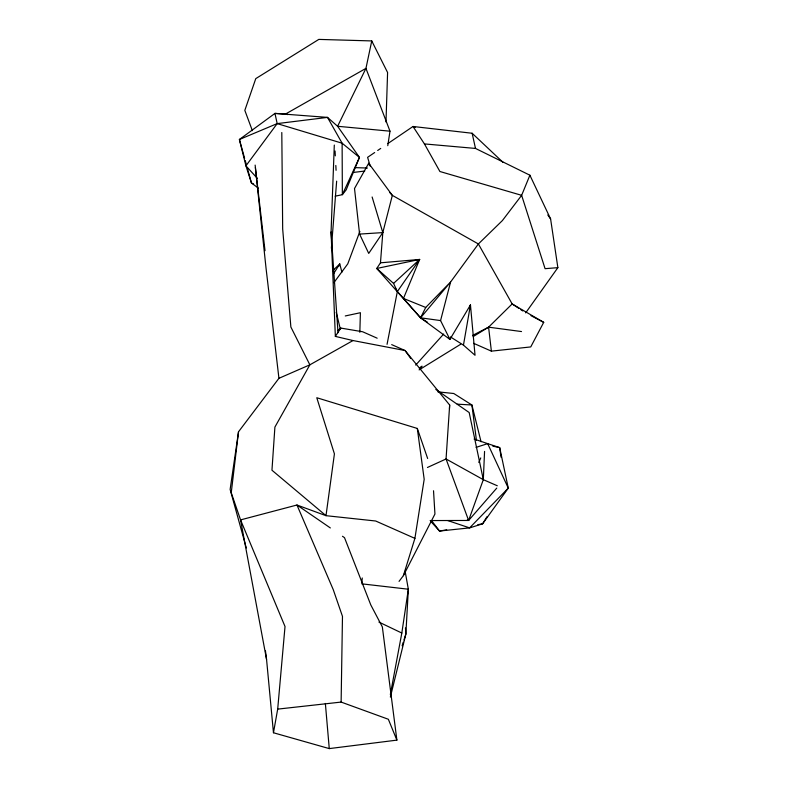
<?xml version="1.0" encoding="UTF-8"?>
<svg xmlns="http://www.w3.org/2000/svg" width="788" height="788" viewBox="0 0 788 788"><rect width="100%" height="100%" fill="white"/><g stroke="black" fill="none" stroke-linecap="round" stroke-linejoin="round"><path stroke-width="1.18" d="M396.886 740.129L388.356 719.267L341.125 702.078L342.475 616.364L333.245 589.631L296.968 505.01L240.557 519.903L266.561 659.448L273.466 732.761L329.266 748.6L396.886 740.129L382.338 626.893L370.793 604.928L344.504 537.662L342.475 536.273M359.84 332.319L360.402 312.708L345.272 315.958M385.992 121.992L387.588 72.506L371.749 40.927L318.815 39.4L255.775 78.623L244.822 110.369L252.367 130.65M449.485 408.716L449.662 405.032L405.081 350.542L353.024 340.544L335.353 336.407L331.068 231.977L334.299 145.071M430.149 520.563L468.614 520.464L483.32 479.665L484.561 451.406M449.662 405.032L446.057 458.98L468.614 520.464L496.765 488.087M450.47 336.929L463.452 345.124L475.036 355.28L470.456 304.936L449.918 339.401L420.565 317.82L376.733 268.472L380.466 262.818L382.81 232.598L392.335 195.365L368.685 163.274L354.511 188.509L359.584 234.085L368.725 253.411L382.81 232.598L372.123 196.99M331.364 248.24L336.653 181.151M361.889 582.677L362.253 577.978M273.466 732.761L277.691 709.121L285.02 626.529L240.557 519.903L231.239 492.727L238.518 431.775L278.932 378.309L309.861 364.824L353.024 340.544M469.993 308.561L470.456 304.936L463.452 345.124M238.518 431.775L230.135 489.427L245.344 544.469M390.346 694.533L401.821 633.04L408.342 589.217L405.111 571.202M387.775 145.672L389.991 131.182L365.947 68.379L371.749 40.927M414.902 538.381L424.19 479.311L417.305 428.445L316.776 397.733L334.417 453.878L325.996 515.677L375.679 521.006L414.902 538.381L403.387 575.664L399.053 581.377M387.056 344.346L397.339 291.58L419.649 259.439L380.466 262.818M390.365 697.065L405.859 634.064L408.342 589.217L361.791 583.849M448.372 337.609L449.918 339.401L440.571 320.578L450.588 282.005L478.385 243.965L502.399 220.561L521.636 195.326L529.891 175.212L475.499 148.439L424.436 143.918L413.01 126.484L387.785 143.623M402.136 645.776L403.249 642.259M403.998 639.925L405.859 634.064L405.456 627.928M359.889 231.367L347.774 263.862L333.846 282.705M338.85 266.147L339.766 263.921L341.913 272.165M440.571 320.578L420.565 317.82L397.339 291.58L393.567 283.404L376.733 268.472L419.649 259.439L403.466 298.445L425.727 307.448L450.588 282.005L420.565 317.82L427.539 322.292M478.799 462.438L480.759 457.936M420.565 317.82L425.727 307.448M403.387 575.664L434.937 514.032L433.528 490.747M389.853 192.696L392.335 195.365L478.385 243.965L512.161 303.941L543.71 322.351L530.748 346.927L491.377 351.143L473.618 343.312M486.994 516.682L482.591 523.843L469.609 527.891L439.517 531.043L430.662 521.252M333.59 273.712L339.766 263.921L332.743 270.747M335.353 336.407L340.81 328.074L362.657 331.768L377.166 338.19M525.685 312.875L557.865 267.654L550.605 218.956L529.891 175.212M335.156 196.192L342.356 194.685L346.188 189.829L359.456 157.413L337.609 126.277L327.512 117.392L277.179 123.608L245.925 165.835L251.451 182.974L258.267 188.086M415.7 365.08L443.654 334.063M419.502 368.804L422.023 366.174L419.334 368.242M473.145 336.604L488.59 327.168L512.161 303.941L518.928 308.404M393.567 283.404L419.649 259.439M338.013 330.418L340.81 328.074M374.664 152.537L367.602 157.334L370.232 166.199M377.688 150.478L380.722 148.42M419.108 369.897L460.724 344.228M257.38 178.383L245.925 165.835L239.394 139.496L274.963 113.403L285.483 114.053L365.947 68.379L337.609 126.277L389.991 131.182M472.583 335.422L488.59 327.168L521.518 331.561M427.46 467.471L446.057 458.98L483.32 479.665L497.307 485.772M277.179 123.608L274.963 113.403L327.512 117.392L342.12 143.209L342.356 194.685L359.456 157.413L342.12 143.209L277.179 123.608L239.394 139.496L244.605 158.299M476.05 447.357L487.703 443.654L499.69 447.614L508.28 488.127L482.591 523.843L477.804 524.65M446.697 529.841L439.517 531.043L431.696 520.76M352.551 172.552L364.745 171.035M277.691 709.121L341.125 702.078M557.865 267.654L545.079 268.678L521.636 195.326L439.911 171.508L424.436 143.918M359.584 234.085L382.81 232.598M355.339 167.637L367.395 168.041M457.227 404.165L471.913 404.993L481.044 441.763M437.872 391.853L453.77 393.507L471.913 404.993L476.435 440.334M503.03 162.367L472.13 133.251L413.01 126.484L415.168 127.439M492.805 446.166L499.69 447.614L501.04 457.158M285.483 114.053L287.856 114.605M447.811 520.582L469.609 527.891L508.28 488.127L487.703 443.654L474.071 439.024M391.685 344.612L405.081 350.542L410.725 358.471M378.939 622.087L401.821 633.04M253.598 184.047L251.451 182.974L247.54 168.868M530.984 315.663L543.71 322.351M520.858 309.684L522.789 310.955M467.373 519.627L468.614 520.464M330.339 527.94L296.968 505.01L325.996 515.677L271.959 470.229L274.904 427.076L309.861 364.824L290.87 327.02L282.675 228.963L281.799 132.522M435.833 389.43L469.175 412.528L483.32 479.665M547.788 214.966L550.605 218.956M395.527 288.497L397.339 291.58M368.685 163.274L369.454 165.411M417.305 428.445L427.648 458.488M245.689 545.621L246.388 547.936M245.255 160.644L246.24 164.17M336.21 312.235L340.308 328.951M472.13 133.251L475.499 148.439M265.457 650.908L266.561 659.448M265.014 250.692L255.135 165.096M488.59 327.168L491.377 351.143M278.932 378.309L266.058 268.344L255.351 167.529M325.365 703.448L329.266 748.6M331.068 231.977L338.022 332.664M335.058 151.02L335.314 155.847M335.826 165.48L336.072 170.306"/></g></svg>
